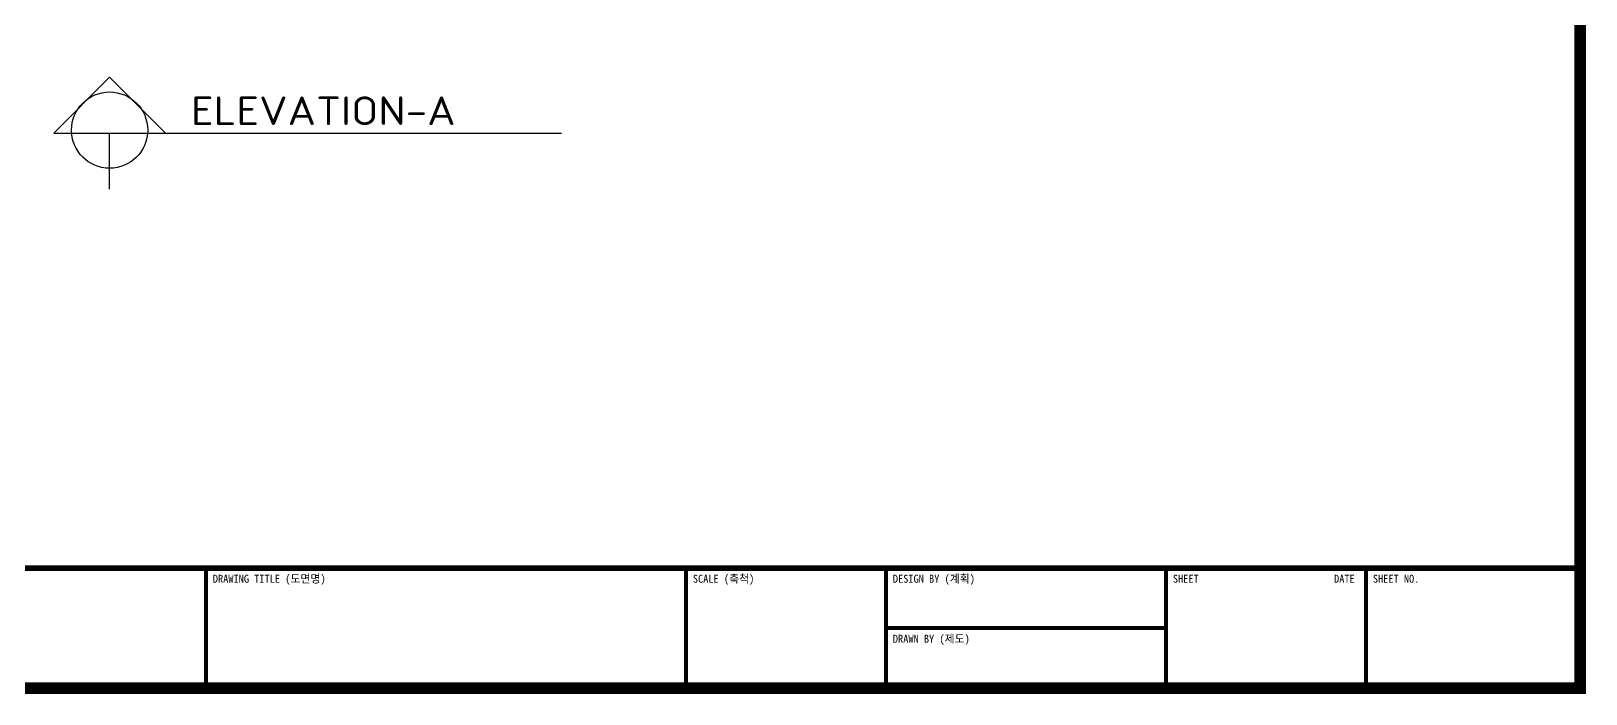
# Model space of a CAD drawing. Extents: x 0 to 79700, y -68 to 28499.
# Drawn here: x 71537 to 79700, y -68 to 3410 of the extents above; entities that cross this region are included whole.
import ezdxf

# ---------------------------------------------------------------- set-up
doc = ezdxf.new("R2010")
doc.units = 0
doc.header["$LTSCALE"] = 50
doc.header["$MEASUREMENT"] = 0
doc.layers.get('0').update_dxf_attribs({"linetype": 'CONTINUOUS'})
doc.styles.add('4', font='')
doc.styles.get("Standard").update_dxf_attribs({"font": 'architxt.shx'})
doc.styles.get('4').set_extended_font_data('DotumChe')

# ---------------------------------------------------------------- blocks, each defined once
blk = doc.blocks.new('forma3')
at = {"const_width": 2}
blk.add_lwpolyline([(0, 297), (0, 0), (420, 0), (420, 297)], close=True, dxfattribs=at)
for points, const_width in [([(420, 21), (0, 21)], 1), ([(179.5, 0), (179.5, 21)], 0.7), ([(263.5, 0), (263.5, 21)], 0.7), ([(298.5, 0), (298.5, 21)], 0.7), ([(347.5, 0), (347.5, 21)], 0.7), ([(382.5, 0), (382.5, 21)], 0.7), ([(347.5, 10.5), (298.5, 10.5)], 0.7)]:
    blk.add_lwpolyline(points, dxfattribs=dict(const_width=const_width))
at = {"style": '4'}
for s, p in [('DRAWING TITLE (도면명)', (180.72, 18.44)), ('SCALE (축척)', (264.72, 18.44)), ('DESIGN BY (계획)', (299.72, 18.44)), ('SHEET', (348.72, 18.44)), ('DATE', (376.93, 18.44)), ('SHEET NO.', (383.72, 18.44)), ('DRAWN BY (제도)', (299.72, 7.94))]:
    blk.add_text(s, height=1.4, dxfattribs=at).set_placement(p)

msp = doc.modelspace()

# ---------------------------------------------------------------- linework, layer by layer
at = {"color": 7, "linetype": 'ByBlock', "ltscale": 200}
for p, q in [((71655.51536, 2874.34579), (71949.37325, 3168.20367)), ((71949.37325, 3168.20367), (72243.23113, 2874.34579)), ((71947.14185, 2874.25068), (71947.14185, 2581.25909))]:
    msp.add_line(p, q, dxfattribs=at)
at = {"ltscale": 200}
msp.add_line((71655.51536, 2874.34579), (74321.85212, 2874.34579), dxfattribs=at)
at = {"color": 7, "linetype": 'ByBlock', "ltscale": 200}
msp.add_circle((71949.14031, 2890.68388), 200, dxfattribs=at)

# ---------------------------------------------------------------- block references
at = {"xscale": 30, "yscale": 30, "zscale": 30}
msp.add_blockref('forma3', (67069.50283, -37.60583), dxfattribs=at)

# ---------------------------------------------------------------- texts
at = {"color": 7, "ltscale": 200, "width": 1.3}
msp.add_text('ELEVATION-A', height=150, dxfattribs=at).set_placement((72375.8309, 2917.30909))

doc.saveas('drawing.dxf')
